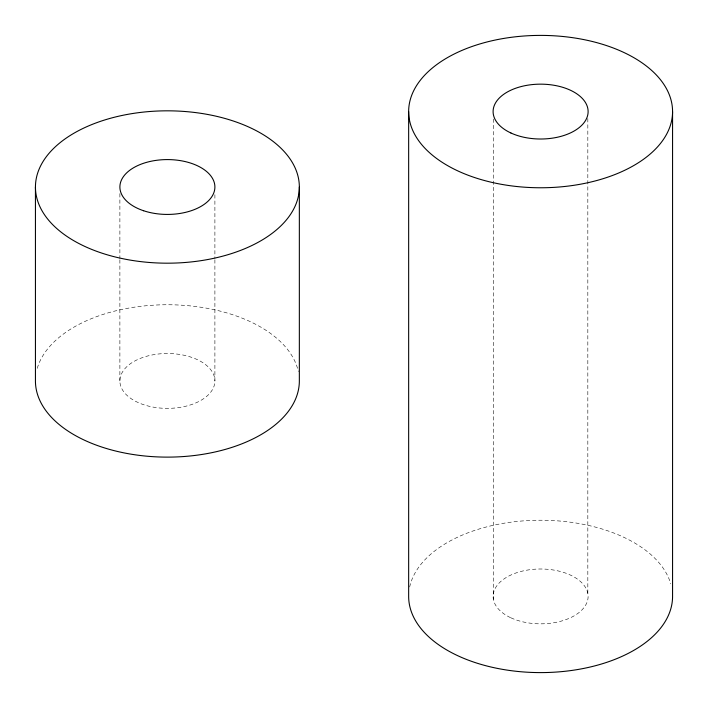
<?xml version="1.0" encoding="UTF-8"?>
<svg xmlns="http://www.w3.org/2000/svg" width="708" height="708" viewBox="0 0 708 708"><rect width="100%" height="100%" fill="white"/><g stroke="black" fill="none" stroke-linecap="round" stroke-linejoin="round"><path stroke-width="0.53" stroke-dasharray="3.54 2.66" d="M587.826 118.51L587.826 593.41M493.396 119.015L493.396 599.428M214.896 194.718L214.896 258.632M214.896 259.73L214.896 380.939A47.507 27.426 0 0 1 143.636 404.693A47.507 27.426 0 0 1 143.636 357.186A47.507 27.426 0 0 1 214.896 380.939M119.882 193.62L119.882 258.632M119.882 259.73L119.882 380.939M37.241 368.381A131.953 76.181 0 0 1 170.132 304.767A131.953 76.181 0 0 1 298.334 371.514M409.666 586.994A131.953 76.181 0 0 1 537.868 520.247A131.953 76.181 0 0 1 670.759 583.861M510.91 617.818A47.507 27.426 0 0 0 587.569 600.561A47.507 27.426 0 0 0 523.354 570.869A47.507 27.426 0 0 0 510.91 617.818"/><path stroke-width="1.06" d="M672.565 111.581A131.953 76.181 0 0 1 474.634 177.558A131.953 76.181 0 0 1 474.634 45.604A131.953 76.181 0 0 1 672.565 111.581L672.565 596.419A131.953 76.181 0 0 1 540.611 672.6A131.953 76.181 0 0 1 408.658 596.419L408.658 111.581M299.342 187.001A131.953 76.181 0 0 1 101.412 252.977A131.953 76.181 0 0 1 101.412 121.033A131.953 76.181 0 0 1 299.342 187.001L299.342 380.939A131.953 76.181 0 0 1 167.389 457.12A131.953 76.181 0 0 1 35.435 380.939L35.435 187.001M143.636 210.754A47.507 27.426 0 0 0 214.896 187.001A47.507 27.426 0 0 0 143.636 163.256A47.507 27.426 0 0 0 143.636 210.754M510.91 132.989A47.507 27.426 0 0 0 587.569 115.731A47.507 27.426 0 0 0 523.354 86.031A47.507 27.426 0 0 0 510.91 132.989"/></g></svg>
